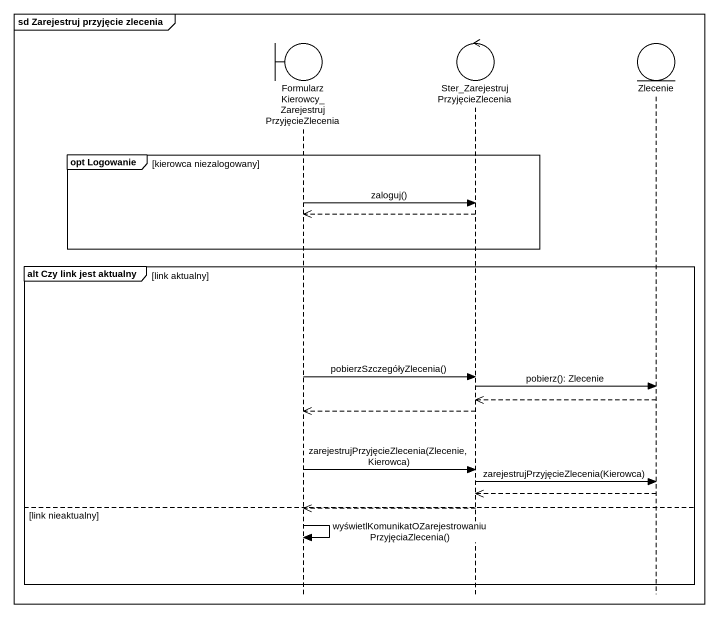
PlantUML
@startuml
mainframe sd Zarejestruj przyjęcie zlecenia
hide footbox
boundary "FormularzKierowcy_ZarejestrujPrzyjęcieZlecenia" as FormularzKierowcy
control "Ster_ZarejestrujPrzyjęcieZlecenia" as Ster_ZarejestrujPrzyjęcieZle
entity Zlecenie

group opt Logowanie [kierowca niezalogowany]
  FormularzKierowcy -> Ster_ZarejestrujPrzyjęcieZle : zaloguj()
  Ster_ZarejestrujPrzyjęcieZle -->> FormularzKierowcy
end
group alt Czy link jest aktualny [link aktualny]
  FormularzKierowcy -> Ster_ZarejestrujPrzyjęcieZle : pobierzSzczegółyZlecenia()
  Ster_ZarejestrujPrzyjęcieZle -> Zlecenie : pobierz(): Zlecenie
  Zlecenie -->> Ster_ZarejestrujPrzyjęcieZle
  Ster_ZarejestrujPrzyjęcieZle -->> FormularzKierowcy
  FormularzKierowcy -> Ster_ZarejestrujPrzyjęcieZle : zarejestrujPrzyjęcieZlecenia(Zlecenie, Kierowca)
  Ster_ZarejestrujPrzyjęcieZle -> Zlecenie : zarejestrujPrzyjęcieZlecenia(Kierowca)
  Zlecenie -->> Ster_ZarejestrujPrzyjęcieZle
else link nieaktualny
  Ster_ZarejestrujPrzyjęcieZle -->> FormularzKierowcy
  FormularzKierowcy -> FormularzKierowcy : wyświetlKomunikatOZarejestrowaniuPrzyjęciaZlecenia()
end
@enduml
